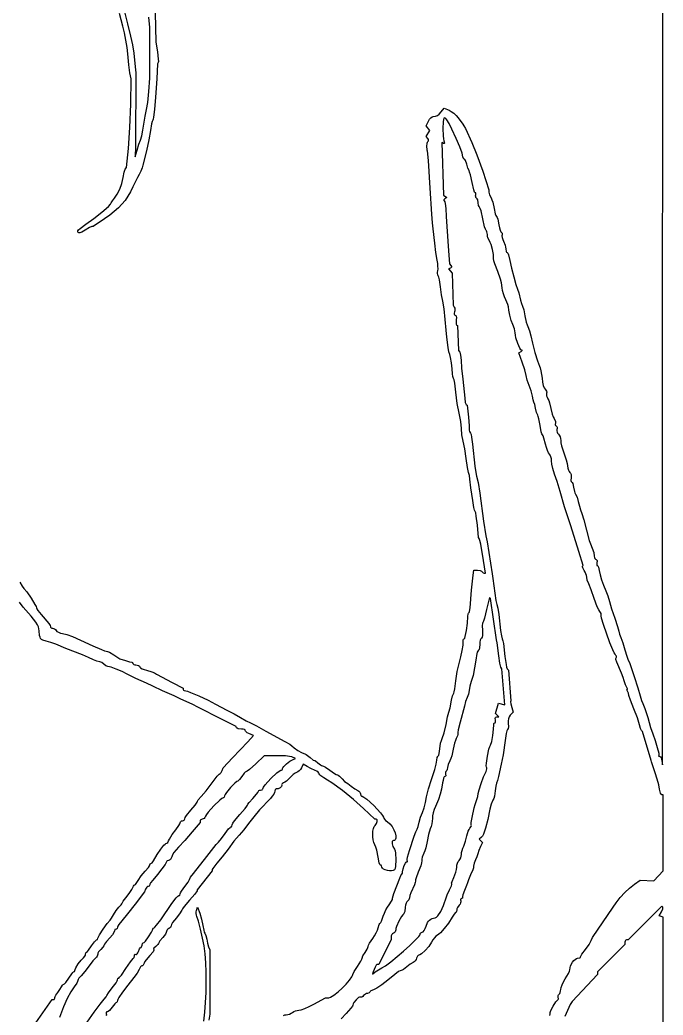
# Model space of a CAD drawing. Extents: x 49.4 to 149.4, y 52.5 to 152.5.
# Drawn here: x 129.2 to 149.44, y 75.05 to 106.38 of the extents above; entities that cross this region are included whole.
import ezdxf

# ---------------------------------------------------------------- set-up
doc = ezdxf.new("R2010")
doc.units = 0
doc.layers.add('LAYER_1', color=7, linetype='CONTINUOUS')

msp = doc.modelspace()

# ---------------------------------------------------------------- linework, layer by layer
at = {"layer": 'LAYER_1'}
for points in [[(137.49, 75.041), (137.536, 75.057), (137.58, 75.064), (137.627, 75.07), (137.68, 75.085), (137.731, 75.108), (137.776, 75.136), (137.821, 75.163), (137.874, 75.186), (137.928, 75.201), (137.978, 75.206), (138.049, 75.222), (138.162, 75.263), (138.301, 75.324), (138.452, 75.399), (138.817, 75.591), (138.888, 75.591), (138.924, 75.598), (138.969, 75.616), (139.081, 75.684), (139.209, 75.783), (139.343, 75.9), (139.469, 76.026), (139.575, 76.147), (139.649, 76.252), (139.669, 76.295), (139.677, 76.33), (139.72, 76.422), (139.823, 76.585), (139.925, 76.75), (139.956, 76.812), (139.967, 76.849), (139.995, 76.92), (140.063, 77.021), (140.131, 77.128), (140.152, 77.177), (140.159, 77.214), (140.171, 77.256), (140.202, 77.318), (140.304, 77.467), (140.362, 77.55), (140.415, 77.64), (140.455, 77.727), (140.478, 77.799), (140.509, 77.904), (140.525, 77.936), (140.54, 77.948), (140.557, 77.965), (140.581, 78.013), (140.636, 78.169), (140.671, 78.265), (140.716, 78.364), (140.766, 78.454), (140.815, 78.524), (140.896, 78.642), (140.92, 78.695), (140.929, 78.736), (140.967, 78.879), (141.056, 79.123), (141.152, 79.361), (141.191, 79.445), (141.217, 79.487), (141.235, 79.518), (141.244, 79.559), (141.261, 79.659), (141.294, 79.761), (141.334, 79.84), (141.353, 79.864), (141.37, 79.872), (141.386, 79.875), (141.395, 79.885), (141.396, 79.898), (141.389, 79.915), (141.387, 79.953), (141.4, 80.027), (141.461, 80.239), (141.61, 80.69), (141.656, 80.823), (141.697, 80.906), (141.732, 80.99), (141.765, 81.123), (141.808, 81.282), (141.867, 81.429), (141.925, 81.58), (141.962, 81.75), (141.997, 81.925), (142.062, 82.172), (142.151, 82.467), (142.256, 82.784), (142.304, 82.951), (142.324, 83.081), (142.335, 83.162), (142.347, 83.192), (142.362, 83.209), (142.378, 83.234), (142.393, 83.285), (142.413, 83.435), (142.44, 83.615), (142.462, 83.698), (142.487, 83.763), (142.549, 83.943), (142.61, 84.201), (142.66, 84.443), (142.696, 84.586), (142.736, 84.723), (142.786, 84.971), (142.818, 85.104), (142.853, 85.187), (142.87, 85.232), (142.888, 85.32), (142.922, 85.572), (142.964, 85.873), (143.02, 86.125), (143.078, 86.336), (143.12, 86.534), (143.144, 86.698), (143.146, 86.81), (143.152, 86.87), (143.164, 86.888), (143.18, 86.895), (143.197, 86.915), (143.216, 86.972), (143.255, 87.16), (143.286, 87.393), (143.297, 87.604), (143.306, 87.681), (143.315, 87.704), (143.328, 87.712), (143.341, 87.725), (143.352, 87.758), (143.367, 87.869), (143.409, 88.426), (143.459, 88.903), (143.483, 89.059), (143.598, 89.059), (143.688, 89.045), (143.722, 89.03), (143.743, 89.011), (143.775, 88.977), (143.81, 88.963), (143.847, 88.963), (143.788, 89.36), (143.704, 89.878), (143.677, 89.998), (143.655, 90.056), (143.632, 90.093), (143.598, 90.478), (143.563, 90.764), (143.544, 90.862), (143.527, 90.911), (143.51, 90.952), (143.49, 91.03), (143.454, 91.248), (143.394, 91.656), (143.36, 91.921), (143.344, 92.044), (143.32, 92.137), (143.285, 92.294), (143.244, 92.57), (143.197, 92.882), (143.147, 93.124), (143.111, 93.319), (143.095, 93.518), (143.072, 93.743), (143.021, 93.999), (142.961, 94.309), (142.919, 94.663), (142.887, 94.949), (142.868, 95.048), (142.85, 95.098), (142.821, 95.161), (142.809, 95.242), (142.8, 95.401), (142.779, 95.591), (142.752, 95.759), (142.728, 95.849), (142.703, 95.932), (142.681, 96.071), (142.638, 96.394), (142.613, 96.616), (142.586, 96.947), (142.552, 97.286), (142.51, 97.525), (142.469, 97.728), (142.439, 97.979), (142.408, 98.199), (142.387, 98.279), (142.366, 98.325), (142.349, 98.357), (142.34, 98.398), (142.34, 98.443), (142.348, 98.487), (142.357, 98.544), (142.356, 98.625), (142.347, 98.718), (142.329, 98.814), (142.286, 99.065), (142.255, 99.352), (142.208, 99.809), (142.183, 99.996), (142.159, 100.268), (142.107, 101.084), (142.057, 101.96), (142.031, 102.262), (142.02, 102.274), (142.013, 102.305), (142.009, 102.4), (142.019, 102.499), (142.028, 102.535), (142.041, 102.554), (142.057, 102.571), (142.062, 102.593), (142.055, 102.618), (142.035, 102.648), (141.982, 102.712), (142.102, 102.904), (141.981, 103.049), (142.058, 103.197), (142.093, 103.254), (142.132, 103.301), (142.171, 103.333), (142.205, 103.345), (142.28, 103.35), (142.338, 103.37), (142.392, 103.412), (142.456, 103.486), (142.551, 103.603), (142.705, 103.539), (142.775, 103.5), (142.852, 103.443), (142.926, 103.374), (142.988, 103.302), (143.141, 103.104), (143.175, 103.052), (143.221, 102.96), (143.421, 102.527), (143.581, 102.133), (143.763, 101.626), (143.959, 101.038), (143.959, 100.963), (143.979, 100.879), (144.026, 100.782), (144.055, 100.722), (144.083, 100.64), (144.125, 100.448), (144.16, 100.28), (144.18, 100.223), (144.198, 100.195), (144.217, 100.166), (144.237, 100.107), (144.272, 99.93), (144.289, 99.836), (144.31, 99.76), (144.332, 99.708), (144.354, 99.689), (144.371, 99.684), (144.38, 99.668), (144.382, 99.646), (144.375, 99.618), (144.37, 99.58), (144.377, 99.529), (144.393, 99.472), (144.418, 99.414), (144.467, 99.288), (144.483, 99.225), (144.488, 99.172), (144.501, 99.096), (144.515, 99.072), (144.532, 99.064), (144.552, 99.044), (144.576, 98.99), (144.623, 98.811), (144.675, 98.567), (144.743, 98.296), (144.809, 98.057), (144.859, 97.909), (144.899, 97.789), (144.951, 97.56), (144.985, 97.451), (145.016, 97.375), (145.055, 97.252), (145.091, 97.063), (145.133, 96.867), (145.16, 96.784), (145.188, 96.726), (145.241, 96.599), (145.281, 96.437), (145.332, 96.204), (145.409, 95.916), (145.491, 95.65), (145.556, 95.485), (145.577, 95.426), (145.598, 95.334), (145.632, 95.1), (145.648, 94.975), (145.671, 94.872), (145.699, 94.796), (145.73, 94.754), (145.756, 94.727), (145.773, 94.695), (145.78, 94.66), (145.775, 94.627), (145.769, 94.591), (145.774, 94.547), (145.789, 94.501), (145.813, 94.458), (145.842, 94.404), (145.87, 94.328), (145.911, 94.152), (145.954, 93.971), (145.982, 93.891), (146.011, 93.832), (146.052, 93.741), (146.058, 93.704), (146.053, 93.679), (146.046, 93.659), (146.049, 93.639), (146.059, 93.619), (146.077, 93.604), (146.094, 93.585), (146.105, 93.557), (146.107, 93.523), (146.101, 93.487), (146.096, 93.449), (146.103, 93.409), (146.12, 93.371), (146.147, 93.341), (146.175, 93.306), (146.198, 93.258), (146.214, 93.201), (146.22, 93.143), (146.228, 93.071), (146.249, 92.973), (146.319, 92.755), (146.394, 92.528), (146.42, 92.422), (146.433, 92.339), (146.444, 92.272), (146.462, 92.212), (146.484, 92.165), (146.509, 92.137), (146.532, 92.113), (146.546, 92.075), (146.551, 92.028), (146.546, 91.976), (146.541, 91.885), (146.549, 91.854), (146.563, 91.839), (146.581, 91.821), (146.597, 91.783), (146.622, 91.669), (146.649, 91.541), (146.669, 91.489), (146.689, 91.453), (146.733, 91.36), (146.77, 91.224), (146.806, 91.076), (146.847, 90.959), (146.886, 90.848), (146.947, 90.642), (147.119, 89.997), (147.156, 89.885), (147.211, 89.749), (147.258, 89.613), (147.278, 89.497), (147.282, 89.458), (147.294, 89.425), (147.311, 89.404), (147.332, 89.396), (147.351, 89.388), (147.363, 89.368), (147.366, 89.337), (147.36, 89.3), (147.354, 89.232), (147.361, 89.211), (147.374, 89.203), (147.39, 89.191), (147.408, 89.157), (147.435, 89.047), (147.463, 88.911), (147.509, 88.755), (147.569, 88.586), (147.644, 88.41), (147.703, 88.251), (147.754, 88.073), (147.822, 87.838), (147.923, 87.544), (148.01, 87.285), (148.047, 87.135), (148.067, 87.047), (148.114, 86.938), (148.178, 86.773), (148.241, 86.553), (148.297, 86.348), (148.343, 86.221), (148.382, 86.149), (148.531, 85.716), (148.647, 85.358), (148.718, 85.104), (148.758, 84.959), (148.802, 84.863), (148.866, 84.707), (148.958, 84.417), (149.05, 84.11), (149.116, 83.912), (149.194, 83.695), (149.261, 83.474), (149.304, 83.299), (149.312, 83.243), (149.309, 83.217), (149.303, 83.207), (149.306, 83.199), (149.335, 83.191), (149.357, 83.181), (149.379, 83.152), (149.396, 83.11), (149.408, 83.059), (149.428, 82.926), (149.443, 152.454)], [(133.431, 107.553), (133.474, 105.678), (133.524, 105.375), (133.553, 105.151), (133.557, 105.076), (133.553, 105.038), (133.532, 105.004), (133.503, 104.523), (133.466, 103.955), (133.434, 103.561), (133.405, 103.324), (133.391, 103.258), (133.377, 103.224), (133.361, 103.184), (133.342, 103.111), (133.308, 102.905), (133.257, 102.603), (133.178, 102.256), (133.068, 101.805), (133.044, 101.725), (133.003, 101.622), (132.951, 101.514), (132.899, 101.421), (132.754, 101.132), (132.677, 100.974), (132.595, 100.832), (132.507, 100.701), (132.408, 100.58), (132.296, 100.464), (132.168, 100.351), (132.022, 100.237), (131.854, 100.119), (131.5, 99.882), (131.464, 99.882), (131.387, 99.847), (131.254, 99.763), (131.15, 99.701), (131.077, 99.677), (131.052, 99.679), (131.034, 99.691), (131.024, 99.712), (131.021, 99.743), (131.04, 99.77), (131.095, 99.819), (131.273, 99.948), (131.523, 100.129), (131.778, 100.333), (131.98, 100.513), (132.044, 100.579), (132.073, 100.621), (132.11, 100.687), (132.175, 100.771), (132.262, 100.896), (132.339, 101.054), (132.401, 101.233), (132.441, 101.421), (132.476, 101.588), (132.495, 101.649), (132.512, 101.685), (132.55, 101.733), (132.611, 102.335), (132.658, 102.992), (132.685, 103.729), (132.699, 104.523), (132.659, 104.716), (132.621, 104.972), (132.589, 105.317), (132.567, 105.512), (132.531, 105.74), (132.485, 105.973), (132.434, 106.183), (132.332, 106.583)], [(132.487, 106.64), (132.584, 106.255), (132.68, 105.87), (132.741, 105.595), (132.779, 105.341), (132.825, 104.908), (132.85, 104.716), (132.838, 102.407), (132.824, 102.07), (132.886, 102.286), (132.943, 102.468), (132.991, 102.599), (133.03, 102.731), (133.065, 102.912), (133.134, 103.348), (133.184, 103.561), (133.223, 103.787), (133.258, 104.128), (133.29, 104.55), (133.287, 106.147), (133.259, 106.466)], [(145.873, 75.037), (145.883, 75.092), (145.891, 75.134), (145.913, 75.193), (145.984, 75.335), (146.067, 75.466), (146.103, 75.511), (146.131, 75.534), (146.143, 75.545), (146.149, 75.564), (146.142, 75.613), (146.136, 75.641), (146.14, 75.668), (146.151, 75.692), (146.169, 75.709), (146.189, 75.731), (146.205, 75.767), (146.216, 75.813), (146.22, 75.862), (146.231, 75.925), (146.262, 76.009), (146.308, 76.101), (146.364, 76.192), (146.466, 76.363), (146.497, 76.433), (146.509, 76.48), (146.515, 76.537), (146.533, 76.598), (146.593, 76.716), (146.631, 76.766), (146.671, 76.806), (146.712, 76.832), (146.75, 76.842), (146.817, 76.854), (146.838, 76.867), (146.845, 76.883), (146.889, 76.967), (146.995, 77.112), (147.111, 77.272), (147.182, 77.396), (147.219, 77.494), (147.868, 78.45), (147.97, 78.591), (148.096, 78.751), (148.237, 78.907), (148.387, 79.049), (148.538, 79.171), (148.716, 79.302), (149.156, 79.275), (149.443, 79.589), (149.443, 81.988), (149.4, 81.988), (149.381, 82.003), (149.362, 82.041), (149.332, 82.169), (149.307, 82.304), (149.261, 82.476), (149.197, 82.677), (149.118, 82.902), (149.081, 83.023), (149.07, 83.071), (148.798, 83.985), (148.766, 84.009), (148.732, 84.073), (148.698, 84.195), (148.632, 84.41), (148.522, 84.699), (148.419, 84.963), (148.369, 85.115), (148.35, 85.183), (148.32, 85.247), (148.303, 85.29), (148.306, 85.303), (148.315, 85.307), (148.324, 85.312), (148.325, 85.325), (148.301, 85.367), (148.257, 85.452), (148.219, 85.572), (148.187, 85.684), (148.138, 85.818), (147.987, 86.161), (147.96, 86.247), (147.959, 86.28), (147.968, 86.301), (147.975, 86.32), (147.971, 86.347), (147.957, 86.378), (147.934, 86.41), (147.9, 86.462), (147.858, 86.548), (147.768, 86.774), (147.567, 87.345), (147.503, 87.552), (147.49, 87.621), (147.492, 87.654), (147.497, 87.67), (147.492, 87.695), (147.452, 87.757), (147.418, 87.813), (147.372, 87.909), (147.274, 88.169), (147.177, 88.442), (147.1, 88.626), (147.056, 88.74), (147.038, 88.844), (147.032, 88.891), (147.015, 88.945), (146.991, 89.001), (146.961, 89.052), (146.913, 89.136), (146.904, 89.167), (146.907, 89.185), (146.93, 89.208), (146.795, 89.651), (146.534, 90.454), (146.336, 91.052), (146.201, 91.536), (146.113, 91.849), (146.028, 92.085), (145.972, 92.264), (145.941, 92.4), (145.931, 92.506), (145.926, 92.568), (145.913, 92.627), (145.892, 92.676), (145.867, 92.708), (145.837, 92.75), (145.804, 92.824), (145.772, 92.919), (145.744, 93.026), (145.69, 93.22), (145.664, 93.285), (145.643, 93.316), (145.624, 93.348), (145.604, 93.415), (145.568, 93.617), (145.533, 93.827), (145.513, 93.902), (145.495, 93.943), (145.459, 94.026), (145.427, 94.156), (145.401, 94.28), (145.378, 94.35), (145.356, 94.419), (145.331, 94.54), (145.288, 94.703), (145.224, 94.873), (145.164, 95.037), (145.13, 95.187), (145.088, 95.369), (145.01, 95.612), (144.905, 95.898), (144.973, 95.941), (145.007, 95.972), (145.007, 95.981), (144.993, 95.985), (144.967, 96.001), (144.936, 96.045), (144.869, 96.191), (144.811, 96.369), (144.792, 96.454), (144.784, 96.528), (144.76, 96.661), (144.712, 96.793), (144.661, 96.924), (144.614, 97.091), (144.582, 97.247), (144.577, 97.345), (144.554, 97.428), (144.488, 97.573), (144.449, 97.662), (144.415, 97.761), (144.389, 97.86), (144.375, 97.945), (144.353, 98.101), (144.323, 98.222), (144.239, 98.463), (144.143, 98.707), (144.113, 98.798), (144.108, 98.876), (144.105, 98.993), (144.076, 99.153), (144.03, 99.31), (144.003, 99.375), (143.977, 99.423), (143.93, 99.522), (143.916, 99.576), (143.911, 99.625), (143.899, 99.707), (143.887, 99.738), (143.871, 99.756), (143.851, 99.793), (143.825, 99.873), (143.771, 100.12), (143.715, 100.367), (143.688, 100.448), (143.666, 100.485), (143.649, 100.505), (143.635, 100.538), (143.623, 100.627), (143.608, 100.717), (143.591, 100.752), (143.571, 100.773), (143.553, 100.791), (143.543, 100.816), (143.54, 100.844), (143.546, 100.872), (143.552, 100.92), (143.544, 100.934), (143.53, 100.94), (143.51, 100.965), (143.484, 101.035), (143.429, 101.264), (143.376, 101.508), (143.352, 101.593), (143.333, 101.637), (143.298, 101.717), (143.264, 101.842), (143.227, 101.952), (143.206, 101.986), (143.186, 101.998), (143.169, 102.004), (143.155, 102.02), (143.142, 102.073), (143.116, 102.189), (143.044, 102.387), (142.934, 102.647), (142.796, 102.948), (142.705, 103.126), (142.634, 103.24), (142.604, 103.274), (142.579, 103.293), (142.558, 103.297), (142.54, 103.288), (142.528, 103.251), (142.519, 103.178), (142.513, 102.962), (142.521, 102.733), (142.529, 102.641), (142.542, 102.58), (142.558, 102.5), (142.548, 102.489), (142.528, 102.496), (142.476, 102.528), (142.528, 100.868), (142.637, 100.795), (142.571, 100.753), (142.549, 100.734), (142.538, 100.715), (142.539, 100.697), (142.552, 100.683), (142.571, 100.655), (142.586, 100.602), (142.601, 100.448), (142.611, 100.197), (142.632, 99.882), (142.689, 99.113), (142.716, 98.705), (142.762, 98.648), (142.779, 98.622), (142.782, 98.601), (142.771, 98.584), (142.747, 98.571), (142.685, 98.55), (142.804, 98.406), (142.832, 97.404), (142.87, 97.344), (142.882, 97.313), (142.887, 97.273), (142.886, 97.229), (142.877, 97.188), (142.869, 97.149), (142.87, 97.118), (142.881, 97.099), (142.901, 97.092), (142.922, 97.082), (142.934, 97.053), (142.938, 97.007), (142.932, 96.948), (142.926, 96.84), (142.932, 96.802), (142.943, 96.783), (142.976, 96.763), (142.998, 95.97), (143.04, 95.918), (143.056, 95.882), (143.069, 95.824), (143.082, 95.673), (143.098, 95.417), (143.135, 95.072), (143.199, 94.479), (143.217, 94.343), (143.23, 94.297), (143.244, 94.274), (143.278, 94.253), (143.315, 93.881), (143.338, 93.606), (143.342, 93.467), (143.347, 93.422), (143.376, 93.371), (143.396, 93.327), (143.416, 93.247), (143.446, 93.027), (143.513, 92.335), (143.544, 92.131), (143.574, 92.017), (143.618, 91.822), (143.669, 91.488), (143.793, 90.598), (143.862, 90.141), (143.905, 89.949), (144.063, 88.939), (144.086, 88.795), (144.143, 88.338), (144.177, 88.102), (144.194, 88.019), (144.21, 87.974), (144.24, 87.862), (144.267, 87.665), (144.327, 87.155), (144.355, 86.99), (144.38, 86.895), (144.402, 86.834), (144.418, 86.75), (144.464, 86.341), (144.499, 86.09), (144.518, 86.002), (144.535, 85.957), (144.573, 85.909), (144.65, 84.947), (144.643, 84.916), (144.651, 84.851), (144.679, 84.738), (144.721, 84.591), (144.633, 84.49), (144.596, 84.437), (144.573, 84.378), (144.564, 84.314), (144.568, 84.244), (144.571, 84.125), (144.562, 84.075), (144.546, 84.042), (144.526, 83.997), (144.505, 83.917), (144.467, 83.696), (144.408, 83.248), (144.344, 82.95), (144.263, 82.566), (144.234, 82.433), (144.202, 82.349), (144.175, 82.259), (144.158, 82.109), (144.132, 81.945), (144.11, 81.873), (144.085, 81.82), (144.03, 81.696), (143.988, 81.532), (143.923, 81.209), (143.855, 80.942), (143.788, 80.75), (143.757, 80.688), (143.729, 80.654), (143.652, 80.593), (143.756, 80.489), (143.69, 80.358), (143.64, 80.238), (143.609, 80.134), (143.581, 80.037), (143.536, 79.935), (143.495, 79.835), (143.478, 79.741), (143.471, 79.692), (143.45, 79.623), (143.382, 79.463), (143.314, 79.314), (143.286, 79.221), (143.259, 79.128), (143.194, 78.979), (143.136, 78.835), (143.123, 78.783), (143.125, 78.754), (143.13, 78.74), (143.126, 78.728), (143.098, 78.718), (143.081, 78.712), (143.07, 78.698), (143.068, 78.677), (143.074, 78.652), (143.078, 78.62), (143.07, 78.583), (143.051, 78.545), (143.024, 78.511), (142.971, 78.437), (142.955, 78.398), (142.949, 78.364), (142.939, 78.309), (142.927, 78.289), (142.913, 78.277), (142.866, 78.229), (142.805, 78.135), (142.686, 77.947), (142.556, 77.776), (142.435, 77.643), (142.383, 77.597), (142.339, 77.57), (142.292, 77.537), (142.242, 77.484), (142.193, 77.419), (142.153, 77.349), (142.069, 77.216), (141.953, 77.082), (141.836, 76.979), (141.787, 76.949), (141.749, 76.938), (141.732, 76.93), (141.714, 76.91), (141.685, 76.842), (141.668, 76.802), (141.641, 76.764), (141.607, 76.733), (141.571, 76.712), (141.476, 76.656), (141.372, 76.568), (141.275, 76.489), (141.232, 76.466), (141.198, 76.457), (141.163, 76.447), (141.113, 76.421), (140.996, 76.334), (140.776, 76.147), (140.585, 76), (140.431, 75.899), (140.37, 75.868), (140.323, 75.85), (140.241, 75.817), (140.217, 75.797), (140.208, 75.778), (140.202, 75.762), (140.188, 75.748), (140.141, 75.735), (140.111, 75.73), (140.077, 75.714), (140.016, 75.664), (139.989, 75.638), (139.961, 75.621), (139.934, 75.615), (139.912, 75.619), (139.888, 75.621), (139.856, 75.605), (139.779, 75.537), (139.71, 75.448), (139.689, 75.404), (139.68, 75.367), (139.663, 75.329), (139.618, 75.267), (139.47, 75.103), (139.313, 74.93)], [(129.19, 88.678), (129.268, 88.554), (129.323, 88.486), (129.413, 88.377), (129.547, 88.18), (129.669, 87.983), (129.707, 87.912), (129.722, 87.872), (129.733, 87.84), (129.764, 87.789), (129.866, 87.659), (130.108, 87.377), (130.146, 87.318), (130.155, 87.279), (130.16, 87.261), (130.175, 87.245), (130.197, 87.235), (130.224, 87.231), (130.255, 87.226), (130.285, 87.211), (130.313, 87.189), (130.333, 87.162), (130.361, 87.133), (130.41, 87.104), (130.472, 87.08), (130.54, 87.063), (130.674, 87.032), (130.848, 86.968), (131.105, 86.855), (131.49, 86.675), (131.759, 86.558), (131.858, 86.523), (131.914, 86.51), (131.956, 86.5), (132.016, 86.474), (132.154, 86.39), (132.278, 86.305), (132.343, 86.269), (132.524, 86.214), (132.645, 86.178), (132.716, 86.166), (132.742, 86.157), (132.752, 86.125), (132.76, 86.106), (132.781, 86.091), (132.812, 86.081), (132.85, 86.077), (132.89, 86.072), (132.926, 86.057), (132.956, 86.036), (132.973, 86.009), (132.997, 85.981), (133.044, 85.952), (133.106, 85.927), (133.176, 85.909), (133.344, 85.86), (133.428, 85.825), (133.498, 85.788), (133.991, 85.52), (134.339, 85.341), (134.339, 85.3), (134.345, 85.284), (134.362, 85.271), (134.415, 85.259), (134.468, 85.247), (134.561, 85.213), (134.826, 85.103), (135.118, 84.967), (135.349, 84.846), (135.71, 84.654), (135.937, 84.535), (136.143, 84.418), (136.314, 84.321), (136.456, 84.252), (136.648, 84.155), (136.937, 83.994), (137.537, 83.667), (137.692, 83.577), (137.754, 83.533), (137.828, 83.469), (137.946, 83.387), (138.062, 83.317), (138.134, 83.287), (138.163, 83.277), (138.21, 83.251), (138.328, 83.163), (138.432, 83.083), (138.464, 83.065), (138.476, 83.066), (138.484, 83.07), (138.504, 83.058), (138.572, 82.999), (138.656, 82.931), (138.693, 82.91), (138.722, 82.902), (138.757, 82.891), (138.813, 82.86), (138.957, 82.758), (139.1, 82.656), (139.155, 82.625), (139.189, 82.614), (139.216, 82.604), (139.253, 82.578), (139.338, 82.493), (139.416, 82.409), (139.462, 82.373), (139.518, 82.341), (139.619, 82.262), (139.738, 82.175), (139.836, 82.12), (139.868, 82.101), (139.895, 82.075), (139.912, 82.045), (139.919, 82.014), (139.933, 81.962), (139.948, 81.946), (139.967, 81.94), (140.024, 81.916), (140.113, 81.851), (140.339, 81.646), (140.548, 81.423), (140.615, 81.336), (140.64, 81.28), (140.649, 81.251), (140.673, 81.217), (140.708, 81.181), (140.752, 81.148), (140.837, 81.077), (140.91, 80.988), (140.97, 80.889), (141.012, 80.788), (141.034, 80.695), (141.034, 80.618), (141.024, 80.588), (141.007, 80.565), (140.984, 80.551), (140.952, 80.545), (140.931, 80.538), (140.918, 80.517), (140.913, 80.486), (140.915, 80.447), (140.939, 80.358), (140.988, 80.271), (141.008, 80.223), (141.023, 80.145), (141.034, 79.94), (141.022, 79.739), (141.008, 79.665), (140.987, 79.622), (140.949, 79.602), (140.895, 79.593), (140.83, 79.594), (140.763, 79.604), (140.698, 79.622), (140.644, 79.646), (140.606, 79.674), (140.592, 79.706), (140.58, 79.755), (140.566, 79.77), (140.549, 79.776), (140.529, 79.796), (140.508, 79.85), (140.471, 80.028), (140.427, 80.245), (140.399, 80.34), (140.37, 80.411), (140.341, 80.484), (140.32, 80.57), (140.308, 80.662), (140.305, 80.756), (140.31, 80.844), (140.324, 80.923), (140.346, 80.985), (140.376, 81.026), (140.423, 81.084), (140.446, 81.147), (140.447, 81.175), (140.441, 81.198), (140.428, 81.213), (140.407, 81.219), (140.365, 81.219), (140.01, 81.558), (139.699, 81.835), (139.347, 82.118), (139.016, 82.361), (138.876, 82.453), (138.764, 82.518), (138.664, 82.585), (138.633, 82.618), (138.621, 82.645), (138.61, 82.671), (138.582, 82.7), (138.539, 82.729), (138.488, 82.755), (138.359, 82.813), (138.236, 82.878), (138.116, 82.947), (138.056, 82.832), (138.025, 82.785), (137.985, 82.742), (137.942, 82.707), (137.901, 82.687), (137.856, 82.665), (137.802, 82.627), (137.746, 82.578), (137.695, 82.524), (137.591, 82.421), (137.54, 82.382), (137.498, 82.359), (137.467, 82.343), (137.445, 82.323), (137.435, 82.302), (137.439, 82.282), (137.441, 82.265), (137.432, 82.245), (137.386, 82.206), (137.323, 82.178), (137.291, 82.172), (137.261, 82.173), (137.247, 82.17), (137.236, 82.156), (137.225, 82.105), (137.214, 82.063), (137.184, 82.006), (137.139, 81.941), (137.084, 81.876), (136.743, 81.51), (136.558, 81.296), (136.392, 81.083), (136.242, 80.887), (136.095, 80.718), (135.934, 80.527), (135.748, 80.279), (135.562, 80.03), (135.399, 79.833), (135.296, 79.709), (135.265, 79.662), (135.253, 79.635), (135.253, 79.596), (134.772, 78.994), (134.772, 78.963), (134.702, 78.864), (134.532, 78.67), (134.362, 78.469), (134.31, 78.397), (134.29, 78.358), (134.277, 78.324), (134.241, 78.267), (134.122, 78.117), (134.004, 77.963), (133.968, 77.902), (133.955, 77.863), (133.949, 77.837), (133.933, 77.811), (133.91, 77.789), (133.882, 77.773), (133.854, 77.758), (133.831, 77.736), (133.816, 77.711), (133.81, 77.685), (133.801, 77.652), (133.775, 77.605), (133.69, 77.496), (133.605, 77.391), (133.579, 77.35), (133.57, 77.323), (133.562, 77.301), (133.542, 77.273), (133.474, 77.213), (133.415, 77.157), (133.404, 77.132), (133.409, 77.115), (133.409, 77.091), (133.386, 77.048), (133.289, 76.931), (133.174, 76.796), (133.133, 76.735), (133.11, 76.689), (133.077, 76.627), (133.056, 76.608), (133.036, 76.601), (133.015, 76.593), (132.991, 76.569), (132.948, 76.49), (132.882, 76.369), (132.783, 76.233), (132.594, 75.998), (132.43, 75.778), (132.315, 75.603), (132.282, 75.544), (132.271, 75.508), (132.261, 75.465), (132.249, 75.452), (132.235, 75.447), (132.213, 75.435), (132.181, 75.404), (132.103, 75.303), (132.018, 75.201), (131.978, 75.17), (131.948, 75.158), (131.927, 75.153), (131.914, 75.139), (131.909, 75.119), (131.914, 75.094), (131.918, 75.064), (131.91, 75.03)], [(129.698, 74.809), (130.206, 75.543), (130.252, 75.543), (130.271, 75.548), (130.285, 75.562), (130.295, 75.582), (130.299, 75.606), (130.306, 75.638), (130.324, 75.678), (130.386, 75.763), (130.456, 75.853), (130.504, 75.94), (130.538, 75.999), (130.557, 76.017), (130.575, 76.024), (130.599, 76.039), (130.637, 76.081), (130.732, 76.216), (130.827, 76.352), (130.864, 76.394), (130.888, 76.409), (130.914, 76.424), (130.924, 76.459), (130.933, 76.492), (130.956, 76.541), (131.033, 76.662), (131.124, 76.782), (131.201, 76.856), (131.243, 76.904), (131.256, 76.934), (131.261, 76.964), (131.272, 77.014), (131.283, 77.029), (131.297, 77.035), (131.32, 77.051), (131.357, 77.093), (131.451, 77.228), (131.546, 77.363), (131.583, 77.404), (131.607, 77.419), (131.635, 77.435), (131.646, 77.473), (131.697, 77.575), (131.813, 77.756), (131.944, 77.939), (132.034, 78.044), (132.078, 78.104), (132.139, 78.213), (132.221, 78.342), (132.314, 78.449), (132.386, 78.525), (132.407, 78.556), (132.415, 78.578), (132.45, 78.643), (132.534, 78.744), (132.636, 78.876), (132.714, 79.011), (132.768, 79.11), (132.792, 79.14), (132.811, 79.151), (132.83, 79.162), (132.857, 79.193), (132.92, 79.294), (133.015, 79.438), (133.138, 79.584), (133.239, 79.702), (133.27, 79.748), (133.281, 79.778), (133.292, 79.81), (133.318, 79.824), (133.336, 79.831), (133.358, 79.85), (133.402, 79.912), (133.516, 80.106), (133.632, 80.278), (133.731, 80.402), (133.767, 80.437), (133.792, 80.449), (133.818, 80.46), (133.848, 80.49), (133.878, 80.535), (133.905, 80.59), (133.987, 80.735), (134.103, 80.887), (134.202, 81.016), (134.232, 81.07), (134.243, 81.107), (134.249, 81.132), (134.264, 81.152), (134.287, 81.166), (134.315, 81.171), (134.343, 81.175), (134.366, 81.188), (134.382, 81.208), (134.388, 81.231), (134.403, 81.271), (134.444, 81.335), (134.58, 81.502), (134.716, 81.664), (134.757, 81.724), (134.772, 81.759), (134.783, 81.787), (134.811, 81.83), (134.905, 81.936), (135.06, 82.116), (135.247, 82.364), (135.407, 82.574), (135.464, 82.638), (135.496, 82.662), (135.513, 82.669), (135.532, 82.687), (135.563, 82.748), (135.59, 82.834), (135.891, 83.15), (136.371, 83.66), (136.55, 83.854), (136.407, 83.913), (136.354, 83.939), (136.314, 83.967), (136.292, 83.993), (136.291, 84.014), (136.29, 84.031), (136.267, 84.044), (136.228, 84.053), (136.174, 84.057), (136.068, 84.069), (136.032, 84.082), (136.015, 84.099), (135.999, 84.14), (135.518, 84.379), (134.813, 84.739), (134.615, 84.842), (134.453, 84.915), (134.243, 85.012), (134.051, 85.104), (133.686, 85.263), (133.377, 85.411), (133.185, 85.501), (132.847, 85.646), (132.572, 85.787), (132.413, 85.865), (132.228, 85.944), (132.065, 86.005), (131.967, 86.029), (131.936, 86.035), (131.901, 86.05), (131.838, 86.101), (131.775, 86.152), (131.74, 86.167), (131.707, 86.173), (131.62, 86.193), (131.509, 86.24), (131.355, 86.312), (131.165, 86.39), (130.646, 86.593), (130.323, 86.728), (130.174, 86.783), (130.019, 86.824), (129.913, 86.855), (129.876, 86.879), (129.849, 86.91), (129.829, 86.95), (129.815, 87.003), (129.801, 87.154), (129.794, 87.214), (129.777, 87.276), (129.746, 87.343), (129.7, 87.419), (129.549, 87.615), (129.301, 87.899), (129.182, 88.054)], [(131.309, 74.827), (131.538, 75.142), (131.724, 75.392), (131.85, 75.549), (131.91, 75.622), (131.934, 75.67), (131.984, 75.753), (132.103, 75.907), (132.222, 76.067), (132.258, 76.128), (132.271, 76.164), (132.282, 76.201), (132.293, 76.213), (132.307, 76.217), (132.336, 76.241), (132.389, 76.305), (132.535, 76.518), (132.681, 76.734), (132.764, 76.834), (132.789, 76.866), (132.8, 76.921), (132.804, 76.946), (132.814, 76.962), (132.829, 76.969), (132.847, 76.963), (132.867, 76.961), (132.889, 76.978), (132.909, 77.011), (132.924, 77.056), (132.959, 77.143), (132.979, 77.169), (132.998, 77.178), (133.014, 77.184), (133.028, 77.2), (133.041, 77.251), (133.052, 77.302), (133.065, 77.317), (133.08, 77.323), (133.106, 77.339), (133.146, 77.382), (133.246, 77.516), (133.337, 77.664), (133.366, 77.722), (133.377, 77.76), (133.39, 77.791), (133.419, 77.804), (133.448, 77.824), (133.499, 77.878), (133.634, 78.056), (133.982, 78.561), (134.118, 78.74), (134.17, 78.794), (134.2, 78.814), (134.217, 78.818), (134.231, 78.83), (134.243, 78.867), (134.255, 78.902), (134.286, 78.958), (134.388, 79.102), (134.489, 79.241), (134.532, 79.319), (134.571, 79.39), (134.664, 79.51), (135.085, 80.042), (135.374, 80.418), (135.447, 80.494), (135.54, 80.607), (135.658, 80.774), (135.767, 80.918), (135.81, 80.962), (135.837, 80.978), (135.853, 80.984), (135.866, 80.998), (135.879, 81.045), (135.898, 81.091), (135.949, 81.167), (136.119, 81.368), (136.289, 81.56), (136.341, 81.628), (136.36, 81.664), (136.373, 81.692), (136.409, 81.741), (136.528, 81.871), (136.647, 82.004), (136.683, 82.055), (136.696, 82.086), (136.702, 82.104), (136.717, 82.119), (136.74, 82.129), (136.768, 82.133), (136.819, 82.147), (136.835, 82.162), (136.841, 82.18), (136.862, 82.225), (136.919, 82.3), (137.097, 82.496), (137.288, 82.678), (137.361, 82.736), (137.406, 82.758), (137.429, 82.762), (137.448, 82.774), (137.461, 82.791), (137.466, 82.811), (137.475, 82.838), (137.501, 82.874), (137.586, 82.959), (137.695, 83.043), (137.799, 83.101), (137.875, 83.132), (137.754, 83.179), (137.678, 83.197), (137.56, 83.21), (137.262, 83.217), (136.89, 83.209), (136.62, 82.959), (136.418, 82.783), (136.347, 82.73), (136.31, 82.71), (136.287, 82.699), (136.256, 82.668), (136.184, 82.566), (136.111, 82.464), (136.08, 82.433), (136.057, 82.421), (136.021, 82.404), (135.965, 82.358), (135.824, 82.214), (135.695, 82.057), (135.653, 81.995), (135.638, 81.955), (135.626, 81.911), (135.613, 81.897), (135.597, 81.892), (135.555, 81.871), (135.486, 81.815), (135.304, 81.639), (135.127, 81.443), (135.066, 81.364), (135.035, 81.31), (135.019, 81.274), (134.995, 81.246), (134.966, 81.226), (134.937, 81.219), (134.911, 81.215), (134.889, 81.203), (134.874, 81.186), (134.868, 81.165), (134.868, 81.112), (134.617, 80.817), (134.386, 80.553), (134.183, 80.335), (134.11, 80.253), (134.046, 80.169), (133.998, 80.093), (133.973, 80.034), (133.956, 79.99), (133.933, 79.954), (133.905, 79.929), (133.877, 79.92), (133.83, 79.907), (133.816, 79.894), (133.81, 79.877), (133.77, 79.798), (133.667, 79.653), (133.528, 79.477), (133.381, 79.305), (133.31, 79.214), (133.289, 79.176), (133.281, 79.149), (133.267, 79.116), (133.232, 79.102), (133.21, 79.096), (133.186, 79.078), (133.147, 79.018), (133.113, 78.933), (132.824, 78.549), (132.582, 78.235), (132.404, 78.02), (132.31, 77.901), (132.282, 77.851), (132.271, 77.816), (132.257, 77.773), (132.242, 77.76), (132.223, 77.756), (132.189, 77.742), (132.179, 77.727), (132.175, 77.708), (132.157, 77.657), (132.107, 77.58), (132.028, 77.48), (131.922, 77.364), (131.863, 77.29), (131.838, 77.237), (131.81, 77.187), (131.742, 77.117), (131.674, 77.039), (131.653, 76.999), (131.646, 76.965), (131.641, 76.935), (131.627, 76.904), (131.607, 76.877), (131.582, 76.856), (131.494, 76.765), (131.372, 76.601), (131.238, 76.422), (131.122, 76.293), (131.05, 76.211), (131.029, 76.171), (131.021, 76.141), (131.012, 76.106), (130.987, 76.058), (130.907, 75.944), (130.794, 75.785), (130.68, 75.574), (130.563, 75.307), (130.438, 74.976)], [(134.986, 74.861), (135.018, 75.143), (135.041, 75.446), (135.055, 75.762), (135.061, 76.083), (135.057, 76.399), (135.045, 76.702), (135.024, 76.982), (134.994, 77.231), (134.948, 77.471), (134.882, 77.758), (134.816, 78.012), (134.766, 78.156), (134.751, 78.197), (134.743, 78.247), (134.743, 78.298), (134.752, 78.344), (134.784, 78.445), (134.856, 78.257), (134.914, 78.067), (134.952, 77.876), (134.981, 77.725), (134.999, 77.667), (135.018, 77.631), (135.053, 77.553), (135.078, 77.439), (135.103, 77.312), (135.137, 77.203), (135.178, 77.106), (135.175, 75.086), (135.14, 74.894)], [(149.443, 68.531), (149.443, 78.132), (149.322, 78.173), (149.391, 78.301), (149.431, 78.399), (149.438, 78.435), (149.433, 78.455), (149.407, 78.481), (148.345, 77.419), (148.292, 77.419), (148.272, 77.413), (148.256, 77.398), (148.244, 77.375), (148.24, 77.347), (148.24, 77.274), (147.374, 76.409), (147.374, 76.331), (146.581, 75.484), (146.522, 75.381), (146.429, 75.198), (146.348, 75.004)]]:
    msp.add_lwpolyline(points, dxfattribs=at)
msp.add_lwpolyline([(140.321, 76.409), (140.29, 76.337), (140.381, 76.412), (140.481, 76.48), (140.592, 76.539), (140.706, 76.608), (140.871, 76.731), (141.274, 77.068), (141.47, 77.246), (141.636, 77.406), (141.751, 77.53), (141.783, 77.572), (141.794, 77.599), (141.8, 77.623), (141.814, 77.642), (141.834, 77.655), (141.859, 77.659), (141.889, 77.674), (141.921, 77.715), (141.953, 77.774), (141.98, 77.847), (142.027, 77.963), (142.057, 78.008), (142.09, 78.045), (142.128, 78.074), (142.171, 78.095), (142.219, 78.108), (142.272, 78.114), (142.307, 78.13), (142.349, 78.173), (142.443, 78.315), (142.532, 78.499), (142.566, 78.593), (142.59, 78.682), (142.642, 78.839), (142.719, 78.997), (142.78, 79.117), (142.792, 79.159), (142.789, 79.182), (142.786, 79.207), (142.798, 79.253), (142.856, 79.384), (142.892, 79.463), (142.922, 79.551), (142.942, 79.637), (142.949, 79.709), (142.955, 79.773), (142.97, 79.833), (142.993, 79.885), (143.021, 79.92), (143.049, 79.953), (143.072, 80), (143.088, 80.053), (143.094, 80.106), (143.1, 80.166), (143.115, 80.236), (143.138, 80.308), (143.166, 80.371), (143.226, 80.524), (143.268, 80.695), (143.285, 80.771), (143.309, 80.842), (143.336, 80.899), (143.364, 80.935), (143.402, 80.985), (143.408, 81.01), (143.403, 81.031), (143.398, 81.063), (143.401, 81.12), (143.432, 81.275), (143.5, 81.576), (143.526, 81.686), (143.568, 81.811), (143.607, 81.93), (143.623, 82.027), (143.649, 82.144), (143.713, 82.338), (143.794, 82.552), (143.87, 82.724), (143.892, 82.8), (143.892, 82.834), (143.883, 82.861), (143.876, 82.903), (143.88, 82.982), (143.912, 83.199), (143.961, 83.42), (143.987, 83.503), (144.012, 83.553), (144.047, 83.662), (144.084, 83.856), (144.109, 84.057), (144.111, 84.189), (144.116, 84.231), (144.128, 84.244), (144.145, 84.249), (144.161, 84.257), (144.17, 84.277), (144.172, 84.308), (144.166, 84.345), (144.159, 84.386), (144.164, 84.416), (144.179, 84.435), (144.204, 84.442), (144.267, 84.442), (144.163, 84.546), (144.263, 84.872), (144.466, 84.821), (144.368, 85.957), (144.338, 86.005), (144.305, 86.131), (144.27, 86.366), (144.218, 86.774), (144.201, 86.871), (144.006, 88.163), (143.974, 88.195), (143.888, 87.821), (143.817, 87.546), (143.787, 87.453), (143.767, 87.408), (143.755, 87.377), (143.749, 87.32), (143.755, 87.162), (143.76, 87.075), (143.757, 87.003), (143.745, 86.95), (143.724, 86.922), (143.704, 86.897), (143.686, 86.852), (143.675, 86.795), (143.671, 86.731), (143.66, 86.61), (143.649, 86.564), (143.635, 86.538), (143.612, 86.509), (143.594, 86.475), (143.569, 86.378), (143.555, 86.293), (143.507, 85.981), (143.46, 85.746), (143.401, 85.554), (143.354, 85.405), (143.334, 85.274), (143.317, 85.16), (143.278, 85.052), (143.227, 84.928), (143.186, 84.778), (143.054, 84.275), (142.992, 84.028), (142.978, 83.944), (142.979, 83.903), (142.982, 83.881), (142.974, 83.846), (142.932, 83.757), (142.903, 83.697), (142.874, 83.613), (142.831, 83.419), (142.788, 83.219), (142.759, 83.128), (142.73, 83.058), (142.681, 82.941), (142.661, 82.845), (142.647, 82.779), (142.633, 82.753), (142.615, 82.735), (142.599, 82.719), (142.59, 82.694), (142.589, 82.666), (142.596, 82.636), (142.601, 82.586), (142.592, 82.571), (142.576, 82.566), (142.555, 82.55), (142.534, 82.506), (142.515, 82.441), (142.501, 82.361), (142.47, 82.167), (142.43, 82.006), (142.369, 81.836), (142.273, 81.614), (142.236, 81.521), (142.207, 81.42), (142.187, 81.322), (142.18, 81.24), (142.161, 81.075), (142.14, 80.99), (142.115, 80.916), (142.058, 80.736), (142.014, 80.521), (141.969, 80.314), (141.939, 80.221), (141.91, 80.152), (141.863, 80.025), (141.848, 79.96), (141.843, 79.905), (141.835, 79.841), (141.812, 79.753), (141.737, 79.554), (141.666, 79.374), (141.647, 79.31), (141.644, 79.273), (141.642, 79.228), (141.618, 79.153), (141.501, 78.899), (141.471, 78.818), (141.458, 78.741), (141.453, 78.71), (141.44, 78.681), (141.42, 78.658), (141.395, 78.643), (141.371, 78.62), (141.35, 78.575), (141.335, 78.514), (141.328, 78.445), (141.311, 78.314), (141.295, 78.268), (141.277, 78.242), (141.247, 78.212), (141.21, 78.158), (141.127, 78.005), (141.055, 77.844), (141.033, 77.778), (141.025, 77.732), (141.02, 77.701), (141.004, 77.671), (140.981, 77.645), (140.953, 77.629), (140.925, 77.611), (140.902, 77.585), (140.887, 77.552), (140.881, 77.518), (140.881, 77.434), (140.492, 76.649), (140.452, 76.649), (140.434, 76.643), (140.414, 76.625), (140.381, 76.565)], close=True, dxfattribs=at)

doc.saveas('drawing.dxf')
